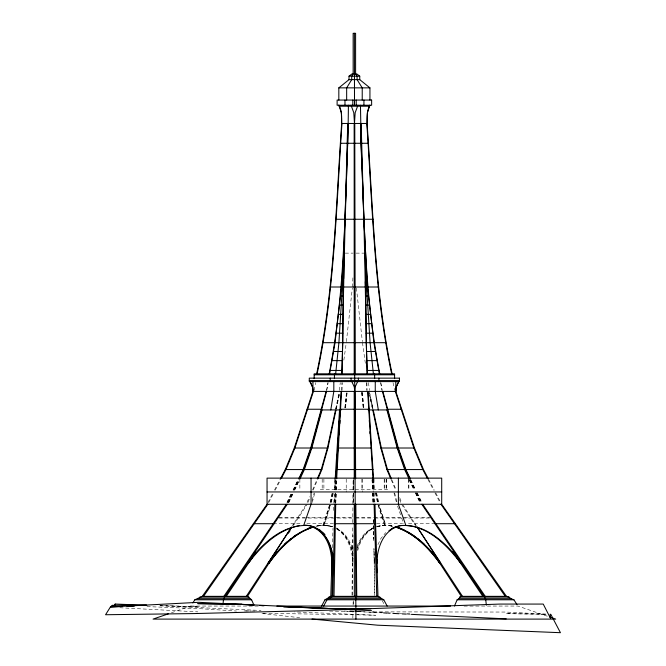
<?xml version="1.0" encoding="UTF-8"?>
<svg xmlns="http://www.w3.org/2000/svg" width="666" height="666" viewBox="0 0 666 666"><rect width="100%" height="100%" fill="white"/><g stroke="black" fill="none" stroke-linecap="round" stroke-linejoin="round"><path stroke-width="0.5" stroke-dasharray="3.33 2.5" d="M353.13 503.238L353.163 492.973M353.763 489.918L353.804 479.736M352.98 547.086L352.897 563.353C352.331 550.307 347.985 535.764 336.147 528.679M353.113 605.169L353.138 600.682M352.922 504.27L353.005 492.973M353.03 489.918L353.105 479.736M353.405 489.918L353.471 479.736M352.006 595.304L352.705 525.782M352.739 522.685L352.913 505.294M352.339 595.304L352.98 535.123M352.838 618.098L352.997 611.08M332.367 547.802L333.008 528.105M333.583 510.489L333.758 505.294M342.041 390.434L342.299 382.659M341.616 390.434L341.891 382.659M336.172 489.918L336.621 479.736M335.656 503.238L336.114 492.973M336.247 489.918L336.696 479.736M334.881 503.238L335.373 492.973M335.514 489.918L335.997 479.736M335.764 503.238L336.255 492.973M352.464 287.004L352.997 275.716M374.558 559.54L374.367 563.353L374.051 549.117M335.223 489.918L335.747 479.736M335.165 492.973L334.64 503.238L335.281 492.973M335.323 489.918L335.847 479.736M333.841 503.238L334.465 491.949M334.582 489.918L335.14 479.736M345.021 407.875L346.586 392.44M345.546 407.875L347.111 392.44M344.871 407.875L346.462 392.44M345.404 407.875L346.994 392.44M346.395 341.666L352.339 288.037M339.219 390.434L340.309 382.659M343.856 360.164L346.278 342.69M326.573 390.434L327.93 382.659M326.765 390.434L328.113 382.659M314.119 390.434L315.734 382.659M335.747 408.957L339.402 391.408M336.28 408.957L339.527 393.356L336.147 409.249M330.494 502.372L332.476 492.898M331.36 502.372L333.549 491.949M335.697 409.249L339.077 393.39M330.12 502.372L332.134 492.898M331.002 502.372L333.025 492.898M357.134 549.816C359.44 540.85 364.793 531.951 373.426 527.913M357.717 550.74C359.773 541.933 364.677 533.383 372.619 528.679M312.321 502.372L314.76 492.898M312.163 500.482L314.144 492.898M329.795 505.211L323.451 525.124L332.709 526.781M315.751 526.182L324.259 525.124L330.652 505.244M329.412 505.211L322.968 525.124L315.376 526.182M330.286 505.244L323.784 525.124L316.2 526.182M377.947 544.597L380.935 538.419L385.756 532.567M357.142 546.278C359.973 538.295 365.592 530.844 373.584 527.539M357.284 547.96C360.056 539.668 365.359 531.61 373.551 527.913M307.101 502.372L309.515 496.686M307.992 502.372L309.59 498.584M313.178 490.084L317.515 479.82M312.529 490.084L316.891 479.82M288.886 502.505L293.431 492.832M294.722 490.084L299.55 479.82M288.586 502.505L293.14 492.832M294.439 490.084L299.267 479.82M286.921 502.505L291.517 492.832M287.221 502.505L291.8 492.832M287.795 502.505L292.382 492.832M293.689 490.084L298.559 479.82M288.103 502.505L292.69 492.832M293.989 490.084L298.851 479.82M293.04 490.084L297.943 479.82M293.331 490.084L298.226 479.82M268.764 502.505L273.801 492.832M275.208 490.159L280.802 479.412M267.973 502.505L273.052 492.832M274.459 490.159L280.103 479.412M293.773 523.709L292.649 525.432L305.786 505.086M171.445 612.753L190.801 606.06L192.316 603.712M293.456 525.441L307.184 504.27M376.756 526.54L384.973 525.124L393.381 526.182M376.69 526.781L385.789 525.124L379.345 505.211M377.039 526.307L384.498 525.124L393.007 526.182M376.948 526.54L385.306 525.124L378.962 505.211M316.558 526.182L319.18 525.591M345.204 253.13L353.105 253.13M356.019 253.13L363.936 253.13M320.271 489.41L388.486 489.41M278.929 517.415L305.12 517.415M306.019 517.415L335.381 517.415M336.205 517.415L353.105 517.415M355.652 517.415L373.376 517.415M374.076 517.415L403.771 517.415M404.237 517.415L429.828 517.415M279.021 518.031L352.905 518.031M355.852 518.031L373.251 518.031M374.758 518.031L401.765 518.031M402.797 518.031L430.045 518.031M273.318 523.709L301.856 523.709M306.86 523.709L333.458 523.709M376.606 523.709L402.58 523.709M408.483 523.709L435.439 523.709M190.801 606.06L259.224 606.06M464.044 606.06L517.957 606.06L547.952 616.425M373.46 611.871L505.977 612.054L545.754 614.144M546.037 614.169L505.852 613.644L545.737 614.327M263.128 613.294L356.21 614.785M254.812 611.055L243.598 610.897L250.832 611.055M329.504 611.072L361.638 611.663M372.003 611.846L374.076 611.888M357.234 614.81L375.574 615.242L294.58 611.904M160.148 605.627L198.809 606.876L159.857 605.344M349.617 611.063L361.022 611.446M383.166 612.712L372.261 612.312L382.567 612.853M387.554 612.895L392.424 613.07M399.625 613.353L401.69 613.428M406.926 613.636L409.915 613.752M160.073 605.827L261.022 610.464M146.995 606.601L201.432 608.766L236.48 611.047M344.239 611.047L356.51 611.588M357.534 611.638L372.877 612.312L364.077 611.863M386.696 613.07L391.849 613.344M407.317 614.152L410.406 614.31M119.855 607.742L197.844 611.871M350.058 611.063L363.544 611.804M324.259 525.124L332.617 526.54M322.968 525.124L328.48 525.591L332.883 526.781M261.954 613.503L299.65 617.69M389.577 525.591L392.199 526.182M389.968 525.591L392.565 526.182M327.664 525.591L332.068 526.781M336.005 527.913C345.063 532.067 350.682 541.358 353.03 550.74M336.871 528.679C345.854 533.832 350.874 543.689 352.972 553.521M336.963 528.679C347.336 534.831 352.064 547.044 353.313 558.533M414.985 523.709L416.125 525.441L402.972 505.086M401.573 504.27L415.301 525.441M382.226 600.682L384.632 605.169M428.654 479.412L434.299 490.159M435.706 492.832L440.326 501.631M427.947 479.412L433.566 490.159M434.948 492.832L440.01 502.505M410.814 479.82L415.717 490.084M410.531 479.82L415.426 490.084M417.241 492.832L421.836 502.505M416.958 492.832L421.536 502.505M410.206 479.82L415.068 490.084M416.375 492.832L420.962 502.505M409.915 479.82L414.768 490.084M416.067 492.832L420.654 502.505M409.49 479.82L414.327 490.084M415.617 492.832L420.171 502.505M409.215 479.82L414.036 490.084M415.326 492.832L419.88 502.505M391.858 479.82L396.237 490.084M399.642 497.635L401.656 502.372M391.242 479.82L395.579 490.084M399.567 499.533L400.774 502.372M397.569 506.143L401.123 516.475M401.665 518.031L403.621 523.709M378.479 505.244L384.973 525.124M378.105 505.244L384.498 525.124M394.622 492.898L397.094 502.372M393.997 492.898L396.437 502.372M369.672 393.39L373.068 409.249M372.61 409.249L369.663 395.371L372.477 408.957M376.623 492.898L378.638 502.372M375.741 492.898L377.755 502.372M369.355 391.408L373.002 408.957M376.282 492.898L378.263 502.372M375.408 492.898L377.397 502.372M393.023 382.659L394.638 390.434M380.835 382.659L382.184 390.434M380.644 382.659L381.993 390.434M368.448 382.659L369.538 390.434M362.479 342.69L365.484 364.277M356.41 288.037L362.371 341.666M362.296 392.44L363.886 407.875M361.763 392.44L363.353 407.875M362.171 392.44L363.736 407.875M361.655 392.44L363.211 407.875M373.618 479.736L374.184 489.918M374.35 492.973L374.916 503.238M373.476 492.973L374.042 503.238M373.01 479.736L373.435 489.918M373.593 492.973L374.125 503.238M372.76 479.736L373.243 489.918M373.393 492.973L373.876 503.238M372.502 492.973L372.993 503.238M372.136 479.736L372.585 489.918L372.061 479.736M372.644 492.973L373.102 503.238M366.866 382.659L367.141 390.434M366.458 382.659L366.716 390.434M373.435 519.613L373.518 522.685M373.534 525.74L373.801 537.937M373.418 519.613L373.468 522.76M373.526 525.782L373.801 541.316M373.926 548.559L374.75 595.337L373.959 548.609M373.576 525.782L373.801 539.277M353.588 600.682L353.604 605.169M408.899 479.12L408.899 489.976M408.599 479.12L408.599 489.976M386.571 479.12L386.571 489.976M386.28 479.12L386.28 489.976M384.865 479.12L384.865 489.976M384.19 479.12L384.19 489.976M374.034 479.12L374.034 489.976M373.368 479.12L373.368 489.976M373.193 479.12L373.193 491.949M372.877 479.12L372.877 489.976M362.537 479.12L362.537 491.949M361.871 479.12L361.871 489.976M353.704 478.13L353.704 489.976M346.22 479.12L346.22 491.949M335.389 479.12L335.389 489.976M334.723 479.12L334.723 489.976M323.892 479.12L323.892 489.976M322.186 479.12L322.186 489.976M299.858 479.12L299.858 489.976M353.746 492.973L353.704 503.238L353.704 492.973"/><path stroke-width="1" d="M343.689 278.621L343.989 258.233M341.725 373.526L342.807 342.69L343.215 285.764C343.798 225.882 347.868 166.092 348.393 106.21L348.393 105.236M334.007 596.345L335.714 504.27M347.769 123.468C345.038 207.034 345.404 291.325 329.212 373.709M348.376 123.468C345.196 206.801 343.323 290.151 342.133 373.526M334.832 504.27L332.792 596.345L327.014 599.791L323.643 606.06M332.001 596.345L333.166 554.778M461.738 563.353C447.344 544.538 426.773 523.551 401.09 525.591C380.236 529.653 375.033 554.661 377.206 572.702M321.603 606.06L324.983 599.791L330.786 596.345L332.168 554.02M333.042 554.204L332.742 563.353C332.684 549.117 327.439 532.259 312.92 526.781M316.666 373.709C334.274 291.583 335.872 207.001 341.666 123.468C341.708 117.316 342.016 110.789 338.902 105.236M341.966 123.468C336.222 207.001 334.623 291.566 317.133 373.709M343.698 253.13L341.55 287.004L335.015 342.69L329.537 374.184M341.924 287.004L343.731 258.233M354.67 373.526L354.478 123.468L355.169 112.687L357.942 105.236M376.898 563.353L377.048 559.54M333.316 572.702C336.114 553.013 327.481 525.274 303.771 525.124L311.055 504.27L311.055 478.13M336.663 478.721L341.525 391.408M336.047 478.721L341.1 391.408M331.551 572.702C333.133 556.143 330.02 534.54 312.845 527.156M335.905 476.681L336.014 474.65M335.905 478.721L340.051 410.264M338.553 446.994L338.661 444.955M339.219 434.748L339.327 432.709M339.835 423.526L340.001 420.471M335.198 478.721L339.518 410.264M337.804 446.994L337.978 443.931M338.461 435.772L338.644 432.709M339.127 424.55L339.31 421.486M339.727 414.352L339.968 410.264M343.215 285.764L342.357 287.004L338.911 342.69L335.689 373.526M428.188 478.513L423.484 469.555L414.485 448.01L395.82 391.408L396.237 386.988L398.693 381.601M280.569 478.513L285.281 469.555L294.272 448.01L312.937 391.408L395.82 391.408L396.245 386.988L398.743 381.601M223.085 603.371L223.451 599.791L224.567 597.102L287.271 504.27M330.786 409.931L333.816 391.408L333.816 381.601M317.907 478.887L321.853 469.555L327.922 448.01L335.939 410.239M335.473 410.239L327.397 448.01L321.278 469.555L317.299 478.887M321.969 410.239L311.838 448.01L304.37 469.555L299.983 478.887M326.54 391.408L311.23 448.01L303.704 469.555L299.292 478.887M326.107 391.408L310.697 448.01L303.122 469.555L298.668 478.887M313.42 391.408L294.888 448.01L285.955 469.555L281.277 478.513M454.445 606.06L457.142 599.791L458.999 598.692L511.047 598.692L513.911 599.791L516.949 604.495M369.855 105.236C366.741 110.789 367.049 117.316 367.091 123.468C372.885 207.001 374.492 291.583 392.091 373.709M338.844 105.236L341.375 112.687L341.666 123.468L367.091 123.468L367.382 112.687L369.913 105.236M458.999 598.692L459.773 597.102L461.28 596.345L506.468 596.345L508.99 597.102L511.047 598.692M373.36 373.526L370.088 342.69L366.591 287.004L367.332 285.764L363.861 219.264L361.163 143.273L360.456 105.236M114.202 605.561L115.185 604.045L146.803 605.302M192.824 602.921L194.847 599.791L202.289 596.345L247.477 596.345L251.615 599.791L253.929 605.169M291.541 527.156L268.073 563.353C279.387 547.519 294.164 532.783 313.128 526.781M247.477 596.345L276.64 551.381M288.411 533.216L290.093 530.627M246.278 596.345L291.517 527.164M241.034 572.702C256.102 549.625 279.187 523.326 309.407 525.591M226.265 596.345L255.061 553.429M286.388 504.27L223.843 596.345M255.794 552.147L248.227 563.353C261.014 546.262 277.897 529.845 299.558 525.591M203.513 596.345L267.84 504.27M202.289 596.345L267.049 504.27L267.049 478.13L441.708 478.13L441.708 504.27L506.468 596.345M247.352 563.353L250.208 559.54M273.818 555.777L275.025 554.27M284.399 544.355L287.421 541.625M289.71 539.701L291.233 538.419M338.827 100.058L338.827 87.862L349.017 79.637L359.74 79.637L369.938 87.862L369.938 100.058M146.437 605.219L112.263 605.344L110.423 606.959L105.561 614.743L194.181 613.569L326.44 610.214L499.883 604.07L543.231 604.07L550.474 618.281L550.158 614.227L550.849 614.41L560.439 632.7L377.63 625.191L312.013 619.064M349.017 79.637L349.017 76.19L351.931 73.943L356.826 73.943L359.74 76.19L359.74 79.637M293.556 536.746L295.87 535.081M388.902 530.744L391.084 529.195M302.888 531.268C289.102 538.936 277.913 550.557 268.873 563.353C280.195 547.519 294.971 532.783 313.936 526.781M303.788 530.835L313.603 526.781M391.816 528.679L395.03 527.156M391.666 528.679L394.946 527.156M307.476 528.679L311.904 527.097M168.548 613.752L153.063 619.105L555.694 619.105L549.891 617.099M395.837 526.781L399.334 525.832M400.208 525.591C425.89 523.551 446.453 544.538 460.855 563.353L453.28 552.147M121.845 606.576L110.423 606.959L198.651 602.314L253.888 605.044M127.031 606.401L134.299 606.16M349.017 76.19L359.74 76.19M338.827 87.862L369.938 87.862M339.327 106.21L369.48 106.21M340.917 143.273L367.84 143.273M335.564 219.264L373.193 219.264M330.153 287.004L378.604 287.004M340.493 296.045L343.107 296.045M365.867 296.045L368.448 296.045M339.427 305.086L343.048 305.086M365.942 305.086L369.505 305.086M338.336 314.377L342.99 314.377M366.017 314.377L370.596 314.377M337.246 323.668L342.932 323.668M366.092 323.668L371.686 323.668M336.13 333.183L342.865 333.183M366.175 333.183L372.81 333.183M323.201 342.69L385.556 342.69M333.483 351.49L342.499 351.49M366.583 351.49L375.457 351.49M331.893 360.622L342.174 360.622M366.933 360.622L377.056 360.622M330.186 370.446L341.833 370.446M367.299 370.446L378.771 370.446M314.161 374.8L394.597 374.8M399.483 378.138L309.274 378.138L309.299 381.601L399.483 381.601L399.425 378.138M309.274 380.561L399.483 380.561M307.051 409.249L321.711 409.249M340.085 409.249L369.18 409.249M387.271 409.249L401.706 409.249M321.528 409.931L341.142 409.931M368.148 409.931L387.454 409.931M294.272 448.01L327.922 448.01M337.887 448.01L371.545 448.01L373.568 478.721M372.818 410.239L380.835 448.01L414.485 448.01M285.281 469.555L321.853 469.555M336.488 469.555L373.06 469.555M380.835 448.01L386.904 469.555L423.484 469.555M267.049 491.949L441.708 491.949M267.049 504.27L441.708 504.27M253.371 523.709L274.134 523.709M334.399 523.709L375.607 523.709M434.94 523.709L455.386 523.709M330.786 596.345L377.972 596.345L383.774 599.791L387.154 606.06M199.767 597.102L248.984 597.102M328.763 597.102L379.995 597.102M459.773 597.102L508.99 597.102M197.71 598.692L249.758 598.692M327.347 598.692L381.41 598.692M194.847 599.791L251.615 599.791M324.983 599.791L383.774 599.791M457.142 599.791L513.911 599.791M276.848 606.06L450.566 606.06M241.567 604.245L197.735 603.629L240.95 604.303L327.672 608.458L283.516 606.743L327.064 608.458L370.779 608.857M506.21 618.864L411.438 614.368M327.064 608.458L339.91 609.074M341.533 609.174L371.52 610.655M383.599 612.911L386.696 613.07M392.882 613.394L399.067 613.719M402.164 613.885L406.285 614.102M240.95 604.303L253.163 605.069M260.281 605.511L263.336 605.702M260.056 605.444L264.161 605.71M310.298 525.832L313.861 526.781M396.528 527.097L401.007 528.679M395.721 527.097C414.285 533.233 428.738 547.777 439.885 563.353C428.771 547.86 414.502 533.283 396.037 527.097M395.97 526.781C414.826 532.842 429.437 547.594 440.701 563.353L417.232 527.156M401.914 529.104L405.552 530.835M407.251 531.734L411.163 534.057M318.706 529.195L320.937 530.744M411.946 534.523L415.068 536.746M417.407 538.419L418.939 539.701M420.479 540.983L424.284 544.355M322.344 531.918L324.983 534.523M431.193 551.44L432.467 552.83M112.263 605.344L112.671 605.852M458.891 559.54L468.065 572.702M440.925 504.27L505.261 596.345M365.226 253.13L365.742 285.764L366.591 287.004M485.248 596.345L422.669 504.27M421.794 504.27L484.573 597.102L485.747 599.791L486.347 605.169M452.872 551.731L482.825 596.345M417.257 527.164L462.504 596.345M432.117 551.381L461.28 596.345M341.6 285.764L342.357 287.004M427.489 478.513L422.818 469.555L413.877 448.01L395.329 391.408M410.364 478.887L405.91 469.555L398.318 448.01L382.85 391.408M409.757 478.887L405.336 469.555L397.793 448.01L382.426 391.408M409.049 478.887L404.662 469.555L397.177 448.01L387.004 410.239M351.057 105.236L353.788 112.687L354.478 123.468M391.466 478.887L387.479 469.555L381.368 448.01L373.285 410.239M386.904 469.555L390.85 478.887M405.777 525.124L398.385 504.27L398.385 478.13M391.633 373.709C374.142 291.566 372.544 207.001 366.791 123.468M379.745 373.709C363.528 291.333 363.861 207.034 361.089 123.468M379.42 374.184L373.926 342.69L367.332 285.764M378.338 409.931L375.258 391.408L375.258 381.601M312.937 381.601L312.937 391.408L312.512 386.988L310.065 381.601M312.937 391.408L312.52 386.988L310.015 381.601M115.185 604.045L115.301 605.336M364.926 254.154L365.184 258.233M365.584 264.352L366.999 287.004M368.098 391.408L371.545 448.01M367.674 391.408L372.96 478.721M369.305 420.471L369.422 422.51M369.946 431.693L370.063 433.733M333.325 559.54L333.524 563.353M365.742 285.764L366.25 342.69L367.416 373.526M365.409 287.004L365.301 281.685M331.71 559.54L331.859 563.353M374.101 504.27L376.773 596.345M360.739 137.338L360.855 143.273C364.835 219.98 365.143 296.77 367.016 373.526M363.445 217.208L363.519 219.264M374.966 504.27L377.972 596.345M355.935 619.105L355.053 478.13M360.489 123.468L360.864 143.273M364.876 254.154L364.943 258.233M355.835 504.27L356.76 596.345M355.644 478.721L355.186 391.408M354.953 478.721L354.687 373.817M355.136 373.526L354.778 123.468M354.204 373.526L354.17 123.468M354.204 391.408L354.245 478.721M354.262 504.27L354.337 596.345M395.82 381.601L395.82 391.408M394.597 378.638L394.597 373.817L314.161 373.817L314.161 378.638M378.921 378.138L378.921 381.601M374.642 373.817L374.642 378.638M363.927 100.058L363.927 105.236M362.221 100.058L362.221 87.862L357.084 79.637L357.084 76.19L355.611 73.943L355.602 33.3L353.147 33.3L353.155 73.943L351.715 76.19L351.715 79.637L346.661 87.862L346.661 100.058M358.358 378.138L358.358 381.601M357.617 381.601L355.12 386.988L354.703 391.408L354.287 386.988L351.831 381.601M356.21 100.058L356.21 105.236M354.512 105.236L354.387 33.3M352.814 100.058L352.814 105.236M351.099 378.138L351.099 381.601M344.98 100.058L344.98 105.236M334.424 373.817L334.424 378.638M330.211 378.138L330.211 381.601M371.645 100.058L337.113 100.058L337.113 105.236L371.645 105.236L371.62 100.058"/></g></svg>
